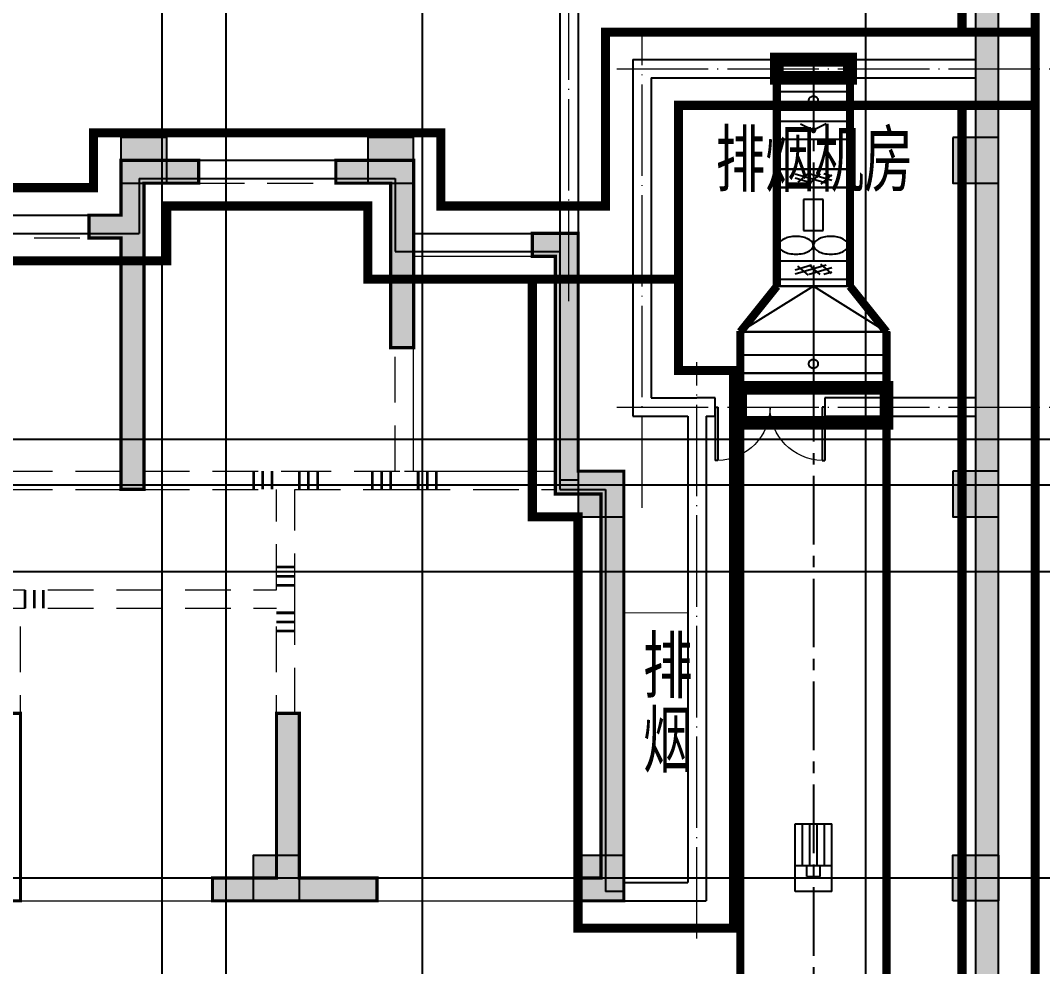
# Model space of a CAD drawing. Extents: x 369444 to 684549, y -549309 to 575337.
# Drawn here: x 520075 to 531256, y 109288 to 119636 of the extents above; entities that cross this region are included whole.
import ezdxf

# ---------------------------------------------------------------- set-up
doc = ezdxf.new("R2010")
doc.units = 0
doc.header["$LTSCALE"] = 1000
doc.header["$MEASUREMENT"] = 0
for name, pattern in [('CENTER2', [1.125, 0.75, -0.125, 0.125, -0.125]), ('DASH', [0.35, 0.25, -0.1]), ('DASHED', [0.75, 0.5, -0.25]), ('DOTE', [2.42, 2, -0.2, 0.02, -0.2])]:
    doc.linetypes.add(name, pattern=pattern)
for name, color, linetype in [('BEAM_CON', 4, 'Continuous'), ('BEAM_SE', 144, 'DASHED'), ('COLUMN', 9, 'Continuous'), ('DOTE', 1, 'Continuous'), ('DUCT-排烟中心线', 5, 'CENTER2'), ('DUCT-排烟法兰', 4, 'Continuous'), ('DUCT-排烟管', 2, 'Continuous'), ('DUCT-排烟管端线', 4, 'Continuous'), ('DUCT-排烟阀门', 7, 'Continuous'), ('HS-A-轮廓线-地下室', 3, 'DASH'), ('PUB_HATCH', 8, 'Continuous'), ('WALL', 9, 'Continuous'), ('WINDOW', 4, 'Continuous'), ('剪力墙', 3, 'Continuous'), ('构造柱', 6, 'Continuous'), ('车库风井', 6, 'Continuous'), ('防火分区线', 7, 'Continuous'), ('颜洞口', 1, 'Continuous'), ('风管标注', 3, 'Continuous')]:
    doc.layers.add(name, color=color, linetype=linetype)
for name, color, linetype, lineweight in [('DOTE2', 122, 'DOTE', 9), ('S_ConcWall', 3, 'Continuous', 35), ('S_SubBeamHoop', 1, 'Continuous', 40), ('TEXT', 7, 'Continuous', 13)]:
    doc.layers.add(name, color=color, linetype=linetype, lineweight=lineweight)
doc.styles.add('_HZTXT', font='txt.shx', dxfattribs={"width": 0.8, "bigfont": 'HZTXT.shx'})

# ---------------------------------------------------------------- blocks, each defined once
blk = doc.blocks.new('$DorLib2D$00000002')
for p, q in [((-0.5, 0), (-0.5, 0.4875)), ((-0.475, 0.4875), (-0.5, 0.4875)), ((-0.475, 0), (-0.475, 0.4875)), ((0.475, 0), (0.475, 0.4875)), ((0.475, 0.4875), (0.5, 0.4875)), ((0.5, 0), (0.5, 0.4875)), ((-0.5, 0), (-0.475, 0)), ((0.5, 0), (0.475, 0))]:
    blk.add_line(p, q)
at = {"lineweight": 13}
for centre, start, end in [((-0.4875, 0), 0, 88.53072), ((0.4875, 0), 91.46928, 180)]:
    blk.add_arc(centre, 0.4875, start, end, dxfattribs=at)
blk = doc.blocks.new('column500')
h = blk.add_hatch(color=0)
h.dxf.hatch_style = 1
h.paths.add_polyline_path([(-216381, -381440), (-215881, -381440), (-215881, -380940), (-216381, -380940)])
at = {"color": 0}
blk.add_lwpolyline([(-216381, -381440), (-215881, -381440), (-215881, -380940), (-216381, -380940)], close=True, dxfattribs=at)
blk = doc.blocks.new('A$C218543D6')
at = {"layer": '剪力墙'}
for points in [[(31100, 8100), (31950, 8100), (31950, 7850), (31350, 7850), (31350, 7250), (31350, 4500), (31100, 4500), (31100, 7250), (30750, 7250), (30750, 7500), (31100, 7500)], [(34300, 8100), (34300, 7300), (34300, 7050), (34300, 6050), (34050, 6050), (34050, 7300), (34050, 7850), (33450, 7850), (33450, 8100)], [(36600, 0), (36100, 0), (36100, 250), (36350, 250), (36350, 4450), (35850, 4450), (35850, 7050), (35600, 7050), (35600, 7300), (36100, 7300), (36100, 4700), (36600, 4700)], [(33050, 0), (32100, 0), (32100, 250), (32800, 250), (32800, 2050), (33050, 2050), (33050, 250), (33900, 250), (33900, 0)]]:
    blk.add_hatch(color=0, dxfattribs=at).paths.add_polyline_path(points)
at = {"layer": 'S_ConcWall', "color": 0, "lineweight": 35, "ltscale": 1}
for p, q in [((31100, 7500), (31100, 8100)), ((31100, 8100), (31950, 8100)), ((31950, 8100), (31950, 7850)), ((33450, 8100), (34300, 8100)), ((33450, 7850), (33450, 8100)), ((34300, 8100), (34300, 7300)), ((31350, 7850), (31350, 7250)), ((31950, 7850), (31350, 7850)), ((34050, 7850), (33450, 7850)), ((34050, 7300), (34050, 7850)), ((30750, 7500), (31100, 7500)), ((30750, 7250), (30750, 7500)), ((34050, 6050), (34050, 7300)), ((34300, 7300), (34300, 7050)), ((35600, 7300), (36100, 7300)), ((35600, 7050), (35600, 7300)), ((36100, 7300), (36100, 4700)), ((31100, 7250), (30750, 7250)), ((31100, 4500), (31100, 7250)), ((31350, 7250), (31350, 4500)), ((34300, 7050), (34300, 6050)), ((35850, 7050), (35600, 7050)), ((35850, 4450), (35850, 7050)), ((34300, 6050), (34050, 6050)), ((36100, 4700), (36600, 4700)), ((36600, 4700), (36600, 0)), ((31350, 4500), (31100, 4500)), ((36350, 4450), (35850, 4450)), ((36350, 250), (36350, 4450)), ((32800, 2050), (33050, 2050)), ((32800, 250), (32800, 2050)), ((33050, 2050), (33050, 250)), ((32100, 250), (32800, 250)), ((32100, 0), (32100, 250)), ((33050, 250), (33900, 250)), ((33900, 250), (33900, 0)), ((36100, 250), (36350, 250)), ((36100, 0), (36100, 250)), ((33050, 0), (32100, 0)), ((33900, 0), (33050, 0)), ((36600, 0), (36100, 0))]:
    blk.add_line(p, q, dxfattribs=at)
blk = doc.blocks.new('N-风管')
at = {"color": 0}
for p, q in [((38489364305.664452, 3905212280.817411, 3000.000008), (38489364305.664452, 3905211480.817411, 3000.000008)), ((38489365105.664452, 3905212280.817411, 3000.000008), (38489364305.664452, 3905212280.817411, 3000.000008)), ((38489365105.664452, 3905211480.817411, 3000.000008), (38489365105.664452, 3905212280.817411, 3000.000008)), ((38489364597.9207, 3905212152.401419, 3000.000008), (38489364597.9207, 3905211810.453235, 3000.000008)), ((38489364813.408203, 3905212152.401419, 3000.000008), (38489364597.9207, 3905212152.401419, 3000.000008)), ((38489364813.408203, 3905211810.453235, 3000.000008), (38489364813.408203, 3905212152.401419, 3000.000008)), ((38489364597.9207, 3905211810.453235, 3000.000008), (38489364813.408203, 3905211810.453235, 3000.000008)), ((38489364705.664452, 3905211810.453235, 3000.000008), (38489364705.664452, 3905211650.021729, 3000.000008)), ((38489364305.664452, 3905211480.817411, 3000.000008), (38489365105.664452, 3905211480.817411, 3000.000008)), ((38489364505.626762, 3905204580.369673, 2600.00001), (38489364505.626762, 3905205321.369673, 2600.00001)), ((38489364505.626762, 3905205321.369673, 2600.00001), (38489364905.626762, 3905205321.369673, 2600.00001)), ((38489364505.626762, 3905204865.358273, 2600.00001), (38489364905.626762, 3905204865.358273, 2600.00001)), ((38489364633.626762, 3905204744.575273, 2600.00001), (38489364633.626762, 3905204865.358273, 2600.00001)), ((38489364633.626762, 3905204744.575273, 2600.00001), (38489364777.626762, 3905204744.575273, 2600.00001)), ((38489364905.626762, 3905204580.369673, 2600.00001), (38489364505.626762, 3905204580.369673, 2600.00001))]:
    blk.add_line(p, q, dxfattribs=at)
at = {"color": 0, "linetype": 'Continuous'}
for p, q in [((38489364585.626762, 3905204865.358273, 2600.00001), (38489364585.626762, 3905205321.369673, 2600.00001)), ((38489364665.626762, 3905204865.358273, 2600.00001), (38489364665.626762, 3905205321.369673, 2600.00001)), ((38489364745.626762, 3905204865.358273, 2600.00001), (38489364745.626762, 3905205321.369673, 2600.00001)), ((38489364825.626762, 3905204865.358273, 2600.00001), (38489364825.626762, 3905205321.369673, 2600.00001)), ((38489364905.626762, 3905204580.369673, 2600.00001), (38489364905.626762, 3905205321.369673, 2600.00001)), ((38489364777.626762, 3905204744.575273, 2600.00001), (38489364777.626762, 3905204865.358273, 2600.00001))]:
    blk.add_line(p, q, dxfattribs=at)
at = {"color": 0}
for centre, major_axis, ratio, start_param, end_param in [((38489364515.046051, 3905211374.359758, 3000.000008), (-10.42252, 371.882687), 0.9999999191, -0.0280190341, 0.1794550407), ((38489364515.046051, 3905211374.359758, 3000.000008), (-371.160887, 25.396662), 0.9999998827, 4.5732333702, 4.7807074245), ((38489364896.282852, 3905211374.359758, 3000.000008), (371.160887, 25.396662), 0.9999998827, 1.502477883, 1.7099519372), ((38489364896.282852, 3905211374.359758, 3000.000008), (10.422521, 371.882687), 0.9999999191, -0.1794550402, 0.0280190345), ((38489364377.279007, 3905211650.021729, 3000.000008), (-50.145075, 13.213402), 0.999999968, -0.4262101611, 0.2576469099), ((38489364377.279007, 3905211650.021729, 3000.000008), (47.771673, 20.173988), 0.9999999667, 2.742010948, 3.4258680271), ((38489364442.68219, 3905211596.714159, 3000.000008), (-98.876179, 93.716623), 0.9999998411, -0.341996041, 0.0747575126), ((38489364486.311668, 3905211510.863101, 3000.000008), (-75.910463, 219.794392), 0.9999996309, -0.125070434, 0.1376413551), ((38489364543.780441, 3905211510.863101, 3000.000008), (-218.632186, 79.195759), 0.9999997334, 4.5897340887, 4.8524457128), ((38489364587.409912, 3905211596.714159, 3000.000008), (-99.639258, 92.904939), 0.9999998553, 4.5758867342, 4.9926401179), ((38489364652.813103, 3905211650.021729, 3000.000008), (4.752596, 51.638502), 0.9999999384, -1.4790189843, -0.7951618654), ((38489364652.813103, 3905211650.021729, 3000.000008), (-7.468083, 51.316176), 0.999999932, 3.8840156365, 4.5678727636), ((38489364758.5158, 3905211650.021729, 3000.000008), (-4.752596, 51.638502), 0.9999999384, 0.7951618662, 1.4790189851), ((38489364758.5158, 3905211650.021729, 3000.000008), (7.468083, 51.316176), 0.999999932, 1.7153125445, 2.3991696715), ((38489364823.918991, 3905211596.714159, 3000.000008), (99.639258, 92.904939), 0.9999998553, 1.2905451895, 1.7072985731), ((38489364867.548462, 3905211510.863101, 3000.000008), (218.632186, 79.195759), 0.9999997334, 1.4307395946, 1.6934512186), ((38489364925.017227, 3905211510.863101, 3000.000008), (75.910463, 219.794392), 0.9999996309, -0.1376413549, 0.1250704342), ((38489364968.646713, 3905211596.714159, 3000.000008), (98.876179, 93.716623), 0.9999998411, -0.0747575123, 0.3419960412), ((38489365034.049896, 3905211650.021729, 3000.000008), (50.145075, 13.213402), 0.999999968, -0.2576469091, 0.4262101619), ((38489365034.049896, 3905211650.021729, 3000.000008), (-47.771673, 20.173988), 0.9999999667, 2.8573172795, 3.5411743586), ((38489364442.68219, 3905211703.329298, 3000.000008), (103.797526, 88.234787), 0.9999998646, 3.1209171448, 3.5376706858), ((38489364486.311668, 3905211789.180357, 3000.000008), (72.911688, 220.807289), 0.9999996892, 2.9903393295, 3.2530511038), ((38489364515.046051, 3905211925.683699, 3000.000008), (10.422521, 371.882687), 0.9999999191, 2.9621376134, 3.1696116881), ((38489364515.046051, 3905211925.683699, 3000.000008), (371.160887, 25.396662), 0.9999998827, 4.6440705366, 4.8515445908), ((38489364543.780441, 3905211789.180357, 3000.000008), (217.804069, 81.445655), 0.9999996747, 4.5620220604, 4.8247336696), ((38489364587.409912, 3905211703.329298, 3000.000008), (102.717208, 89.490141), 0.9999998291, 4.4658849819, 4.882638353), ((38489364823.918991, 3905211703.329298, 3000.000008), (-102.717209, 89.490141), 0.9999998291, 1.4005469537, 1.8173003247), ((38489364867.548462, 3905211789.180357, 3000.000008), (-217.804069, 81.445655), 0.9999996747, 1.4584516374, 1.7211632467), ((38489364896.282852, 3905211925.683699, 3000.000008), (-371.160887, 25.396662), 0.9999998827, 1.4316407166, 1.6391147709), ((38489364896.282852, 3905211925.683699, 3000.000008), (-10.42252, 371.882687), 0.9999999191, 3.1135736195, 3.3210476943), ((38489364925.017227, 3905211789.180357, 3000.000008), (-72.911688, 220.807289), 0.9999996892, 3.0301342035, 3.2928459779), ((38489364968.646713, 3905211703.329298, 3000.000008), (-103.797526, 88.234787), 0.9999998646, 2.7455146205, 3.1622681614)]:
    blk.add_ellipse(centre, major_axis=major_axis, ratio=ratio, start_param=start_param, end_param=end_param, dxfattribs=at)
for p in [(38489364705.664452, 3905212280.817411, 3000.000008), (38489364705.664452, 3905211480.817411, 3000.000008)]:
    blk.add_point(p, dxfattribs=at)
at = {"layer": 'DUCT-排烟中心线', "color": 0}
for p, q in [((38489364705.664452, 3905213680.36614), (38489364705.664452, 3905211202.087757)), ((38489364705.664452, 3905213132.424805), (38489364705.664452, 3905213009.022645)), ((38489364705.664452, 3905212480.817411), (38489364705.664452, 3905211480.817411)), ((38489364705.664452, 3905211202.087757), (38489364705.664452, 3905210702.087757)), ((38489364705.664452, 3905210702.087757), (38489364705.664452, 3905210252.904236)), ((38489364705.664452, 3905210252.904236), (38489364705.566818, 3905196015.562104))]:
    blk.add_line(p, q, dxfattribs=at)
at = {"layer": 'DUCT-排烟法兰', "color": 0}
for p, q in [((38489364275.664452, 3905213332.524805), (38489365135.664452, 3905213332.524805)), ((38489364275.664452, 3905213332.524805), (38489365135.664452, 3905213332.524805)), ((38489364275.664452, 3905213132.324804), (38489365135.664452, 3905213132.324804)), ((38489364275.664452, 3905213132.324804), (38489365135.664452, 3905213132.324804)), ((38489364275.664452, 3905213009.122645), (38489365135.664452, 3905213009.122645)), ((38489364275.664452, 3905213009.122645), (38489365135.664452, 3905213009.122645)), ((38489364275.664452, 3905212808.922645), (38489365135.664452, 3905212808.922645)), ((38489364275.664452, 3905212480.917411), (38489365135.664452, 3905212480.917411)), ((38489364275.664452, 3905212280.917411), (38489365135.664452, 3905212280.917411)), ((38489364275.664452, 3905211480.917411), (38489365135.664452, 3905211480.917411)), ((38489364275.664452, 3905211480.917411), (38489365135.664452, 3905211480.917411)), ((38489364275.664452, 3905211280.717411), (38489365135.664452, 3905211280.717411)), ((38489364275.664452, 3905211280.717411), (38489365135.664452, 3905211280.717411)), ((38489364275.664452, 3905211202.187757), (38489365135.664452, 3905211202.187757)), ((38489363865.664452, 3905210701.987757), (38489365545.664452, 3905210701.987757)), ((38489363865.664452, 3905210252.804236), (38489365545.664452, 3905210252.804236))]:
    blk.add_line(p, q, dxfattribs=at)
at = {"layer": 'DUCT-排烟管', "color": 0}
for q in [(38489363905.664452, 3905210702.087757), (38489365505.664452, 3905210702.087757)]:
    blk.add_line((38489364705.664452, 3905211202.087757), q, dxfattribs=at)
at = {"layer": 'DUCT-排烟管', "color": 0, "const_width": 90}
for points in [[(38489364305.664452, 3905213680.36614), (38489364305.664452, 3905211202.087757)], [(38489365105.664452, 3905211202.087757), (38489365105.664452, 3905213680.36614)], [(38489364305.664452, 3905213132.424805), (38489364305.664452, 3905213332.424805)], [(38489365105.664452, 3905213332.424805), (38489365105.664452, 3905213132.424805)], [(38489364305.664452, 3905213132.424805), (38489364305.664452, 3905213009.022645)], [(38489365105.664452, 3905213009.022645), (38489365105.664452, 3905213132.424805)], [(38489364305.664452, 3905212809.022645), (38489364305.664452, 3905213009.022645)], [(38489365105.664452, 3905213009.022645), (38489365105.664452, 3905212809.022645)], [(38489364305.664452, 3905212280.817411), (38489364305.664452, 3905212480.817411)], [(38489364305.664452, 3905212480.817411), (38489364305.664452, 3905211480.817411)], [(38489365105.664452, 3905212480.817411), (38489365105.664452, 3905212280.817411)], [(38489365105.664452, 3905211480.817411), (38489365105.664452, 3905212480.817411)], [(38489364305.664452, 3905211280.817411), (38489364305.664452, 3905211480.817411)], [(38489365105.664452, 3905211480.817411), (38489365105.664452, 3905211280.817411)], [(38489364305.664452, 3905211202.087757), (38489363905.664452, 3905210702.087757)], [(38489365105.664452, 3905211202.087757), (38489365505.664452, 3905210702.087757)], [(38489363905.664452, 3905210702.087757), (38489363905.664452, 3905210252.904236)], [(38489365505.664452, 3905210252.904236), (38489365505.664452, 3905210702.087757)], [(38489363905.664452, 3905210252.904236), (38489363905.664452, 3905210452.904236)], [(38489365505.664452, 3905210452.904236), (38489365505.664452, 3905210252.904236)], [(38489363905.664452, 3905210252.909722), (38489363905.566818, 3905196015.56759)], [(38489365505.566818, 3905196015.556618), (38489365505.664452, 3905210252.89875)]]:
    blk.add_lwpolyline(points, dxfattribs=at)
at = {"layer": 'DUCT-排烟管端线', "color": 0}
for p, q in [((38489365105.664452, 3905213680.36614), (38489364305.664452, 3905213680.36614)), ((38489364305.664452, 3905213332.424805), (38489365105.664452, 3905213332.424805)), ((38489364305.664452, 3905213132.424805), (38489365105.664452, 3905213132.424805)), ((38489365105.664452, 3905213132.424805), (38489364305.664452, 3905213132.424805)), ((38489364305.664452, 3905213009.022645), (38489365105.664452, 3905213009.022645)), ((38489364305.664452, 3905213009.022645), (38489365105.664452, 3905213009.022645)), ((38489364305.664452, 3905212809.022645), (38489365105.664452, 3905212809.022645)), ((38489364305.664452, 3905212480.817411), (38489365105.664452, 3905212480.817411)), ((38489365105.664452, 3905212480.817411), (38489364305.664452, 3905212480.817411)), ((38489364305.664452, 3905212280.817411), (38489365105.664452, 3905212280.817411)), ((38489364305.664452, 3905211480.817411), (38489365105.664452, 3905211480.817411)), ((38489364305.664452, 3905211480.817411), (38489365105.664452, 3905211480.817411)), ((38489364305.664452, 3905211280.817411), (38489365105.664452, 3905211280.817411)), ((38489365105.664452, 3905211202.087757), (38489364305.664452, 3905211202.087757)), ((38489364305.664452, 3905211202.087757), (38489365105.664452, 3905211202.087757)), ((38489365505.664452, 3905210702.087757), (38489363905.664452, 3905210702.087757)), ((38489363905.664452, 3905210702.087757), (38489365505.664452, 3905210702.087757)), ((38489363905.664452, 3905210452.904236), (38489365505.664452, 3905210452.904236)), ((38489365505.664452, 3905210252.89875), (38489363905.664452, 3905210252.909722)), ((38489363905.664452, 3905210252.904236), (38489365505.664452, 3905210252.904236)), ((38489363905.664452, 3905210252.904236), (38489365505.664452, 3905210252.904236))]:
    blk.add_line(p, q, dxfattribs=at)
at = {"layer": 'DUCT-排烟阀门', "color": 0}
for p, q in [((38489364705.664452, 3905213319.924805), (38489364705.664452, 3905213144.924805)), ((38489364655.763107, 3905213235.564331), (38489364656.550087, 3905213241.79387)), ((38489364655.763107, 3905213229.285278), (38489364655.763107, 3905213235.564331)), ((38489364656.550087, 3905213223.055739), (38489364655.763107, 3905213229.285278)), ((38489364656.550087, 3905213241.79387), (38489364658.111633, 3905213247.875654)), ((38489364658.111633, 3905213216.973955), (38489364656.550087, 3905213223.055739)), ((38489364658.111633, 3905213247.875654), (38489364660.423103, 3905213253.713769)), ((38489364660.423103, 3905213211.13584), (38489364658.111633, 3905213216.973955)), ((38489364660.423103, 3905213253.713769), (38489364663.448059, 3905213259.216144)), ((38489364663.448059, 3905213205.633465), (38489364660.423103, 3905213211.13584)), ((38489364663.448059, 3905213259.216144), (38489364667.138786, 3905213264.296004)), ((38489364667.138786, 3905213200.553605), (38489364663.448059, 3905213205.633465)), ((38489364667.138786, 3905213264.296004), (38489364671.437103, 3905213268.873236)), ((38489364671.437103, 3905213195.976373), (38489364667.138786, 3905213200.553605)), ((38489364671.437103, 3905213268.873236), (38489364676.275192, 3905213272.875654)), ((38489364676.275192, 3905213191.973955), (38489364671.437103, 3905213195.976373)), ((38489364676.275192, 3905213272.875654), (38489364681.576767, 3905213276.240139)), ((38489364681.576767, 3905213276.240139), (38489364687.258217, 3905213278.913629)), ((38489364687.258217, 3905213278.913629), (38489364693.229958, 3905213280.853963)), ((38489364693.229958, 3905213280.853963), (38489364699.397789, 3905213282.03054)), ((38489364699.397789, 3905213282.03054), (38489364705.664452, 3905213282.424805)), ((38489364705.664452, 3905213282.424805), (38489364711.931107, 3905213282.03054)), ((38489364711.931107, 3905213282.03054), (38489364718.098953, 3905213280.853963)), ((38489364718.098953, 3905213280.853963), (38489364724.070679, 3905213278.913629)), ((38489364724.070679, 3905213278.913629), (38489364729.752136, 3905213276.240139)), ((38489364729.752136, 3905213276.240139), (38489364735.053711, 3905213272.875655)), ((38489364735.053711, 3905213272.875655), (38489364739.891808, 3905213268.873236)), ((38489364739.891808, 3905213195.976373), (38489364735.053711, 3905213191.973955)), ((38489364739.891808, 3905213268.873236), (38489364744.190117, 3905213264.296004)), ((38489364744.190117, 3905213200.553606), (38489364739.891808, 3905213195.976373)), ((38489364744.190117, 3905213264.296004), (38489364747.880836, 3905213259.216145)), ((38489364747.880836, 3905213205.633465), (38489364744.190117, 3905213200.553606)), ((38489364747.880836, 3905213259.216145), (38489364750.905807, 3905213253.713769)), ((38489364750.905807, 3905213211.13584), (38489364747.880836, 3905213205.633465)), ((38489364750.905807, 3905213253.713769), (38489364753.217278, 3905213247.875655)), ((38489364753.217278, 3905213216.973955), (38489364750.905807, 3905213211.13584)), ((38489364753.217278, 3905213247.875655), (38489364754.778816, 3905213241.79387)), ((38489364754.778816, 3905213223.055739), (38489364753.217278, 3905213216.973955)), ((38489364754.778816, 3905213241.79387), (38489364755.565788, 3905213235.564331)), ((38489364755.565788, 3905213229.285279), (38489364754.778816, 3905213223.055739)), ((38489364755.565788, 3905213235.564331), (38489364755.565788, 3905213229.285279)), ((38489364681.576767, 3905213188.60947), (38489364676.275192, 3905213191.973955)), ((38489364687.258217, 3905213185.93598), (38489364681.576767, 3905213188.60947)), ((38489364693.229958, 3905213183.995646), (38489364687.258217, 3905213185.93598)), ((38489364699.397789, 3905213182.819069), (38489364693.229958, 3905213183.995646)), ((38489364705.664452, 3905213182.424805), (38489364699.397789, 3905213182.819069)), ((38489364711.931107, 3905213182.81907), (38489364705.664452, 3905213182.424805)), ((38489364718.098953, 3905213183.995646), (38489364711.931107, 3905213182.81907)), ((38489364724.070679, 3905213185.93598), (38489364718.098953, 3905213183.995646)), ((38489364729.752136, 3905213188.609471), (38489364724.070679, 3905213185.93598)), ((38489364735.053711, 3905213191.973955), (38489364729.752136, 3905213188.609471)), ((38489364565.664452, 3905212979.022645), (38489364705.664452, 3905212909.022645)), ((38489364845.664452, 3905212979.022645), (38489364705.664452, 3905212909.022645)), ((38489364684.352112, 3905212915.086545), (38489364683.600754, 3905212911.067163)), ((38489364683.600754, 3905212911.067163), (38489364683.600754, 3905212906.978158)), ((38489364683.600754, 3905212906.978158), (38489364684.352112, 3905212902.958776)), ((38489364685.829231, 3905212918.899428), (38489364684.352112, 3905212915.086545)), ((38489364684.352112, 3905212902.958776), (38489364685.829231, 3905212899.145891)), ((38489364687.981812, 3905212922.375968), (38489364685.829231, 3905212918.899428)), ((38489364685.829231, 3905212899.145891), (38489364687.981812, 3905212895.669347)), ((38489364690.736557, 3905212925.397778), (38489364687.981812, 3905212922.375968)), ((38489364687.981812, 3905212895.669347), (38489364690.736557, 3905212892.647534)), ((38489364691.081291, 3905212912.560489), (38489364690.675293, 3905212909.736674)), ((38489364690.675293, 3905212909.736674), (38489364690.811043, 3905212906.887053)), ((38489364693.999649, 3905212927.861951), (38489364690.736557, 3905212925.397778)), ((38489364690.736557, 3905212892.647534), (38489364693.999649, 3905212890.183355)), ((38489364690.811043, 3905212906.887053), (38489364691.48362, 3905212904.114618)), ((38489364692.014374, 3905212915.256436), (38489364691.081291, 3905212912.560489)), ((38489364691.48362, 3905212904.114618), (38489364692.668739, 3905212901.519572)), ((38489364693.440804, 3905212917.727078), (38489364692.014374, 3905212915.256436)), ((38489364692.668739, 3905212901.519572), (38489364694.323547, 3905212899.195706)), ((38489364695.309021, 3905212919.883119), (38489364693.440804, 3905212917.727078)), ((38489364697.659981, 3905212929.684576), (38489364693.999649, 3905212927.861951)), ((38489364693.999649, 3905212890.183355), (38489364697.659981, 3905212888.360726)), ((38489364694.323547, 3905212899.195706), (38489364696.38826, 3905212897.227011)), ((38489364695.234703, 3905212911.552875), (38489364694.944321, 3905212909.533305)), ((38489364694.944321, 3905212909.533305), (38489364695.041397, 3905212907.495279)), ((38489364695.041397, 3905212907.495279), (38489364695.52243, 3905212905.512456)), ((38489364695.902023, 3905212913.480995), (38489364695.234703, 3905212911.552875)), ((38489364697.551514, 3905212921.646634), (38489364695.309021, 3905212919.883119)), ((38489364695.52243, 3905212905.512456), (38489364696.370018, 3905212903.656501)), ((38489364696.922188, 3905212915.247979), (38489364695.902023, 3905212913.480995)), ((38489364696.370018, 3905212903.656501), (38489364697.553543, 3905212901.994492)), ((38489364696.38826, 3905212897.227011), (38489364698.788231, 3905212895.684642)), ((38489364698.258324, 3905212916.789963), (38489364696.922188, 3905212915.247979)), ((38489364700.087227, 3905212922.953885), (38489364697.551514, 3905212921.646634)), ((38489364697.553543, 3905212901.994492), (38489364699.030197, 3905212900.586498)), ((38489364701.592888, 3905212930.803582), (38489364697.659981, 3905212929.684576)), ((38489364697.659981, 3905212888.360726), (38489364701.592888, 3905212887.241714)), ((38489364699.862137, 3905212918.051216), (38489364698.258324, 3905212916.789963)), ((38489364698.788231, 3905212895.684642), (38489364701.436729, 3905212894.624342)), ((38489364699.030197, 3905212900.586498), (38489364700.746643, 3905212899.483409)), ((38489364701.675667, 3905212918.986153), (38489364699.862137, 3905212918.051216)), ((38489364702.824516, 3905212923.757625), (38489364700.087227, 3905212922.953885)), ((38489364700.746643, 3905212899.483409), (38489364702.640823, 3905212898.725093)), ((38489364701.436729, 3905212894.624342), (38489364704.238029, 3905212894.084435)), ((38489364705.664452, 3905212931.180865), (38489364701.592888, 3905212930.803582)), ((38489364701.592888, 3905212887.241714), (38489364705.664452, 3905212886.864425)), ((38489364703.633347, 3905212919.560982), (38489364701.675667, 3905212918.986153)), ((38489364702.640823, 3905212898.725093), (38489364704.644279, 3905212898.338957)), ((38489364705.664452, 3905212924.028805), (38489364702.824516, 3905212923.757625)), ((38489364705.664452, 3905212919.754929), (38489364703.633347, 3905212919.560982)), ((38489364704.238029, 3905212894.084435), (38489364707.090874, 3905212894.084434)), ((38489364704.644279, 3905212898.338957), (38489364706.684624, 3905212898.338958)), ((38489364709.736023, 3905212930.803576), (38489364705.664452, 3905212931.180865)), ((38489364708.504387, 3905212923.757623), (38489364705.664452, 3905212924.028805)), ((38489364707.695549, 3905212919.560983), (38489364705.664452, 3905212919.754929)), ((38489364705.664452, 3905212886.864425), (38489364709.736023, 3905212887.241708)), ((38489364706.684624, 3905212898.338958), (38489364708.688087, 3905212898.725094)), ((38489364707.090874, 3905212894.084434), (38489364709.892174, 3905212894.624338)), ((38489364709.653236, 3905212918.986154), (38489364707.695549, 3905212919.560983)), ((38489364711.241676, 3905212922.95388), (38489364708.504387, 3905212923.757623)), ((38489364708.688087, 3905212898.725094), (38489364710.582268, 3905212899.483412)), ((38489364711.466766, 3905212918.051218), (38489364709.653236, 3905212918.986154)), ((38489364713.668922, 3905212929.684564), (38489364709.736023, 3905212930.803576)), ((38489364709.736023, 3905212887.241708), (38489364713.668922, 3905212888.360714)), ((38489364709.892174, 3905212894.624338), (38489364712.540672, 3905212895.684635)), ((38489364710.582268, 3905212899.483412), (38489364712.298714, 3905212900.586502)), ((38489364713.77739, 3905212921.646626), (38489364711.241676, 3905212922.95388)), ((38489364713.07058, 3905212916.789966), (38489364711.466766, 3905212918.051218)), ((38489364712.298714, 3905212900.586502), (38489364713.775368, 3905212901.994495)), ((38489364712.540672, 3905212895.684635), (38489364714.940643, 3905212897.227002)), ((38489364714.406723, 3905212915.247983), (38489364713.07058, 3905212916.789966)), ((38489364717.329247, 3905212927.861935), (38489364713.668922, 3905212929.684564)), ((38489364713.668922, 3905212888.360714), (38489364717.329247, 3905212890.183339)), ((38489364713.775368, 3905212901.994495), (38489364714.958893, 3905212903.656505)), ((38489364716.019882, 3905212919.883109), (38489364713.77739, 3905212921.646626)), ((38489364715.42688, 3905212913.480999), (38489364714.406723, 3905212915.247983)), ((38489364714.940643, 3905212897.227002), (38489364717.005348, 3905212899.195694)), ((38489364714.958893, 3905212903.656505), (38489364715.806473, 3905212905.512461)), ((38489364716.094208, 3905212911.552879), (38489364715.42688, 3905212913.480999)), ((38489364715.806473, 3905212905.512461), (38489364716.287498, 3905212907.495284)), ((38489364717.888107, 3905212917.727066), (38489364716.019882, 3905212919.883109)), ((38489364716.384583, 3905212909.53331), (38489364716.094208, 3905212911.552879)), ((38489364716.287498, 3905212907.495284), (38489364716.384583, 3905212909.53331)), ((38489364717.005348, 3905212899.195694), (38489364718.660156, 3905212901.519558)), ((38489364720.592346, 3905212925.397756), (38489364717.329247, 3905212927.861935)), ((38489364717.329247, 3905212890.183339), (38489364720.592346, 3905212892.647512)), ((38489364719.314529, 3905212915.256422), (38489364717.888107, 3905212917.727066)), ((38489364718.660156, 3905212901.519558), (38489364719.845284, 3905212904.114604)), ((38489364720.247612, 3905212912.560474), (38489364719.314529, 3905212915.256422)), ((38489364719.845284, 3905212904.114604), (38489364720.517868, 3905212906.887038)), ((38489364720.65361, 3905212909.73666), (38489364720.247612, 3905212912.560474)), ((38489364720.517868, 3905212906.887038), (38489364720.65361, 3905212909.73666)), ((38489364723.347092, 3905212922.375943), (38489364720.592346, 3905212925.397756)), ((38489364720.592346, 3905212892.647512), (38489364723.347092, 3905212895.669322)), ((38489364725.499672, 3905212918.899399), (38489364723.347092, 3905212922.375943)), ((38489364723.347092, 3905212895.669322), (38489364725.499672, 3905212899.145862)), ((38489364726.976791, 3905212915.086514), (38489364725.499672, 3905212918.899399)), ((38489364725.499672, 3905212899.145862), (38489364726.976791, 3905212902.958745)), ((38489364727.728149, 3905212911.067132), (38489364726.976791, 3905212915.086514)), ((38489364726.976791, 3905212902.958745), (38489364727.728149, 3905212906.978127)), ((38489364727.728149, 3905212906.978127), (38489364727.728149, 3905212911.067132)), ((38489364844.835121, 3905212330.817411), (38489364505.664452, 3905212428.727551)), ((38489364650.468468, 3905212438.942416), (38489364534.998413, 3905212338.942416)), ((38489364905.664452, 3905212359.445519), (38489364658.424957, 3905212430.817411)), ((38489364779.965843, 3905212430.817411), (38489364664.495781, 3905212330.817411)), ((38489364902.50296, 3905212419.21026), (38489364787.032913, 3905212319.21026)), ((38489364905.664452, 3905212405.633541), (38489364818.424957, 3905212430.817411)), ((38489364684.835121, 3905212330.817411), (38489364505.664452, 3905212382.53953)), ((38489364844.835121, 3905211430.817411), (38489364505.664452, 3905211332.907272)), ((38489364684.835121, 3905211430.817411), (38489364505.664452, 3905211379.095293)), ((38489364650.468468, 3905211322.692407), (38489364534.998413, 3905211422.692407)), ((38489364779.965843, 3905211330.817411), (38489364664.495781, 3905211430.817411)), ((38489364902.50296, 3905211342.424562), (38489364787.032913, 3905211442.424562)), ((38489364905.664452, 3905211402.189304), (38489364658.424957, 3905211330.817411)), ((38489364905.664452, 3905211356.001282), (38489364818.424957, 3905211330.817411)), ((38489364681.576767, 3905210396.71957), (38489364687.258217, 3905210399.393061)), ((38489364687.258217, 3905210399.393061), (38489364693.229958, 3905210401.333395)), ((38489364693.229958, 3905210401.333395), (38489364699.397789, 3905210402.509971)), ((38489364699.397789, 3905210402.509971), (38489364705.664452, 3905210402.904236)), ((38489364705.664452, 3905210440.404236), (38489364705.664452, 3905210265.404236)), ((38489364705.664452, 3905210402.904236), (38489364711.931107, 3905210402.509972)), ((38489364711.931107, 3905210402.509972), (38489364718.098953, 3905210401.333395)), ((38489364718.098953, 3905210401.333395), (38489364724.070679, 3905210399.393061)), ((38489364724.070679, 3905210399.393061), (38489364729.752136, 3905210396.719571)), ((38489364655.763107, 3905210356.043762), (38489364656.550087, 3905210362.273302)), ((38489364655.763107, 3905210349.76471), (38489364655.763107, 3905210356.043762)), ((38489364656.550087, 3905210343.535171), (38489364655.763107, 3905210349.76471)), ((38489364656.550087, 3905210362.273302), (38489364658.111633, 3905210368.355086)), ((38489364658.111633, 3905210337.453386), (38489364656.550087, 3905210343.535171)), ((38489364658.111633, 3905210368.355086), (38489364660.423103, 3905210374.193201)), ((38489364660.423103, 3905210331.615272), (38489364658.111633, 3905210337.453386)), ((38489364660.423103, 3905210374.193201), (38489364663.448059, 3905210379.695576)), ((38489364663.448059, 3905210326.112896), (38489364660.423103, 3905210331.615272)), ((38489364663.448059, 3905210379.695576), (38489364667.138786, 3905210384.775435)), ((38489364667.138786, 3905210321.033037), (38489364663.448059, 3905210326.112896)), ((38489364667.138786, 3905210384.775435), (38489364671.437103, 3905210389.352668)), ((38489364671.437103, 3905210316.455805), (38489364667.138786, 3905210321.033037)), ((38489364671.437103, 3905210389.352668), (38489364676.275192, 3905210393.355086)), ((38489364676.275192, 3905210312.453386), (38489364671.437103, 3905210316.455805)), ((38489364676.275192, 3905210393.355086), (38489364681.576767, 3905210396.71957)), ((38489364681.576767, 3905210309.088902), (38489364676.275192, 3905210312.453386)), ((38489364687.258217, 3905210306.415412), (38489364681.576767, 3905210309.088902)), ((38489364693.229958, 3905210304.475078), (38489364687.258217, 3905210306.415412)), ((38489364699.397789, 3905210303.298501), (38489364693.229958, 3905210304.475078)), ((38489364705.664452, 3905210302.904236), (38489364699.397789, 3905210303.298501)), ((38489364711.931107, 3905210303.298501), (38489364705.664452, 3905210302.904236)), ((38489364718.098953, 3905210304.475078), (38489364711.931107, 3905210303.298501)), ((38489364724.070679, 3905210306.415412), (38489364718.098953, 3905210304.475078)), ((38489364729.752136, 3905210309.088902), (38489364724.070679, 3905210306.415412)), ((38489364729.752136, 3905210396.719571), (38489364735.053711, 3905210393.355086)), ((38489364735.053711, 3905210312.453387), (38489364729.752136, 3905210309.088902)), ((38489364735.053711, 3905210393.355086), (38489364739.891808, 3905210389.352668)), ((38489364739.891808, 3905210316.455805), (38489364735.053711, 3905210312.453387)), ((38489364739.891808, 3905210389.352668), (38489364744.190117, 3905210384.775436)), ((38489364744.190117, 3905210321.033037), (38489364739.891808, 3905210316.455805)), ((38489364744.190117, 3905210384.775436), (38489364747.880836, 3905210379.695576)), ((38489364747.880836, 3905210326.112897), (38489364744.190117, 3905210321.033037)), ((38489364747.880836, 3905210379.695576), (38489364750.905807, 3905210374.193201)), ((38489364750.905807, 3905210331.615272), (38489364747.880836, 3905210326.112897)), ((38489364750.905807, 3905210374.193201), (38489364753.217278, 3905210368.355086)), ((38489364753.217278, 3905210337.453387), (38489364750.905807, 3905210331.615272)), ((38489364753.217278, 3905210368.355086), (38489364754.778816, 3905210362.273302)), ((38489364754.778816, 3905210343.535171), (38489364753.217278, 3905210337.453387)), ((38489364754.778816, 3905210362.273302), (38489364755.565788, 3905210356.043763)), ((38489364755.565788, 3905210349.76471), (38489364754.778816, 3905210343.535171)), ((38489364755.565788, 3905210356.043763), (38489364755.565788, 3905210349.76471))]:
    blk.add_line(p, q, dxfattribs=at)
at = {"layer": '颜洞口', "color": 0, "const_width": 150}
for points in [[(38489364305.664452, 3905213680.36614), (38489365105.664452, 3905213680.36614), (38489365105.664452, 3905213480.36614), (38489364305.664452, 3905213480.36614)], [(38489365505.659508, 3905210091.447628), (38489363905.668747, 3905210091.447628), (38489363905.668747, 3905209706.590323), (38489365505.659508, 3905209706.590323)]]:
    blk.add_lwpolyline(points, close=True, dxfattribs=at)
blk = doc.blocks.new('3#梁图')
at = {"layer": 'BEAM_CON', "color": 0, "lineweight": 18, "ltscale": 1}
for p, q in [((-452560, 108837), (-451060, 108837)), ((-455035, 108237), (-453733, 108237)), ((-450210, 108037), (-448910, 108037)), ((-450210, 107787), (-448910, 107787)), ((-450210, 105437), (-450210, 107137)), ((-450310, 105437), (-448660, 105437)), ((-454510, 100737), (-452410, 100737)), ((-450610, 100737), (-448410, 100737))]:
    blk.add_line(p, q, dxfattribs=at)
at = {"layer": 'BEAM_SE', "color": 0, "lineweight": 18, "ltscale": 1}
for p, q in [((-452560, 108587), (-451060, 108587)), ((-456610, 107987), (-453760, 107987)), ((-450410, 105437), (-450410, 106787)), ((-455410, 105437), (-453410, 105437)), ((-453160, 105437), (-451610, 105437)), ((-451610, 105437), (-450310, 105437)), ((-455410, 105237), (-453410, 105237)), ((-453160, 105237), (-451710, 105237)), ((-451710, 104137), (-451710, 105237)), ((-451510, 104037), (-451510, 105237)), ((-451510, 105237), (-450310, 105237)), ((-450310, 105237), (-448660, 105237)), ((-457210, 104137), (-451710, 104137)), ((-451510, 102787), (-451510, 104037)), ((-457210, 103937), (-451710, 103937)), ((-454510, 102487), (-454510, 103937)), ((-451710, 102487), (-451710, 103937)), ((-454510, 100987), (-452410, 100987)), ((-450610, 100987), (-448410, 100987))]:
    blk.add_line(p, q, dxfattribs=at)
at = {"layer": 'S_ConcWall', "color": 0, "lineweight": 35, "ltscale": 1, "const_width": 35}
for points in [[(-453410, 108837), (-452560, 108837), (-452560, 108587), (-453160, 108587), (-453160, 107987), (-453160, 105237), (-453410, 105237), (-453410, 107987), (-453760, 107987), (-453760, 108237), (-453410, 108237)], [(-450210, 108837), (-450210, 108037), (-450210, 107787), (-450210, 106787), (-450460, 106787), (-450460, 108037), (-450460, 108587), (-451060, 108587), (-451060, 108837)], [(-447910, 100737), (-448410, 100737), (-448410, 100987), (-448160, 100987), (-448160, 105187), (-448660, 105187), (-448660, 107787), (-448910, 107787), (-448910, 108037), (-448410, 108037), (-448410, 105437), (-447910, 105437)], [(-455710, 100987), (-454760, 100987), (-454760, 102787), (-454510, 102787), (-454510, 100987), (-454510, 100737), (-455710, 100737)], [(-451460, 100737), (-452410, 100737), (-452410, 100987), (-451710, 100987), (-451710, 102787), (-451460, 102787), (-451460, 100987), (-450610, 100987), (-450610, 100737)]]:
    blk.add_lwpolyline(points, close=True, dxfattribs=at)
at = {"layer": 'S_SubBeamHoop', "color": 0, "linetype": 'Continuous', "ltscale": 1, "const_width": 30}
for points in [[(-451960, 105437), (-451960, 105237)], [(-451860, 105437), (-451860, 105237)], [(-451760, 105437), (-451760, 105237)], [(-451460, 105437), (-451460, 105237)], [(-451360, 105437), (-451360, 105237)], [(-451260, 105437), (-451260, 105237)], [(-450660, 105437), (-450660, 105237)], [(-450560, 105437), (-450560, 105237)], [(-450460, 105437), (-450460, 105237)], [(-450160, 105437), (-450160, 105237)], [(-450060, 105437), (-450060, 105237)], [(-449960, 105437), (-449960, 105237)], [(-451710, 104387), (-451510, 104387)], [(-451710, 104287), (-451510, 104287)], [(-454460, 104137), (-454460, 103937)], [(-454360, 104137), (-454360, 103937)], [(-454260, 104137), (-454260, 103937)], [(-451710, 104187), (-451510, 104187)], [(-451710, 103887), (-451510, 103887)], [(-451710, 103787), (-451510, 103787)], [(-451710, 103687), (-451510, 103687)]]:
    blk.add_lwpolyline(points, dxfattribs=at)

msp = doc.modelspace()

# ---------------------------------------------------------------- hatches: boundary and pattern name
at = {"layer": 'PUB_HATCH', "linetype": 'ByBlock'}
for points in [[(530524.5, 119107), (530774.5, 119107), (530774.5, 119907), (530524.5, 119907)], [(530524.5, 115407), (530774.5, 115407), (530774.5, 119107), (530524.5, 119107)], [(530524.5, 82028.3), (530774.5, 81778.3), (530774.5, 115407), (530524.5, 115407)]]:
    msp.add_hatch(color=256, dxfattribs=at).paths.add_polyline_path(points)

# ---------------------------------------------------------------- linework, layer by layer
at = {"layer": 'DOTE', "color": 8}
for p, q in [((521624.5, 59364.2), (521624.5, 476704.8)), ((522324.5, 59364.2), (522324.5, 476704.8)), ((524474.5, 59364.2), (524474.5, 476704.8)), ((529324.5, 59364.2), (529324.5, 476704.8)), ((530524.5, 59364.2), (530524.5, 261807))]:
    msp.add_line(p, q, dxfattribs=at)
at = {"layer": 'DOTE', "color": 8, "lineweight": -2}
for p, q in [((377844.4, 115057), (624570.9, 115057)), ((377844.4, 114557), (624570.9, 114557)), ((377844.4, 113607), (624570.9, 113607)), ((377844.4, 110257), (624570.9, 110257))]:
    msp.add_line(p, q, dxfattribs=at)
at = {"layer": 'DOTE2', "linetype": 'DOTE', "ltscale": 0.5}
for points in [[(526074.5, 116566), (526074.5, 124495.9)], [(526874.5, 114305.5), (526874.5, 119539.6)], [(526597.9, 119107), (531519.2, 119107)], [(527473.9, 109593.1), (527473.9, 115897.4)], [(526597.9, 115407), (531519.2, 115407)]]:
    msp.add_lwpolyline(points, dxfattribs=at)
at = {"layer": 'HS-A-轮廓线-地下室', "lineweight": -2, "ltscale": 8}
msp.add_lwpolyline([(457624.5, 64907), (486824.5, 64907), (486824.5, 67457), (486824.5, 67457), (526874.5, 67457), (526874.5, 72157), (526374.5, 72157), (526374.5, 81778.3), (530774.5, 81778.3), (530774.5, 81778.3), (530774.5, 144857), (535624.5, 144857), (535624.5, 146657), (535624.5, 146657), (535624.5, 146657), (572974.5, 146657)], dxfattribs=at)
at = {"layer": 'WALL'}
for p, q in [((525974.5, 119907), (525974.5, 114607)), ((526174.5, 119807), (526174.5, 114607)), ((526774.5, 119207), (526774.5, 115307)), ((526774.5, 119207), (530524.5, 119207)), ((526974.5, 119007), (526974.5, 115507)), ((526974.5, 119007), (530524.5, 119007)), ((521174.5, 118107), (524374.5, 118107)), ((521174.5, 118107), (521174.5, 117507)), ((524374.5, 118107), (524374.5, 117307)), ((521374.5, 117907), (524174.5, 117907)), ((521374.5, 117907), (521374.5, 117307)), ((524174.5, 117907), (524174.5, 117107)), ((516974.5, 117507), (521174.5, 117507)), ((516974.5, 117307), (521374.5, 117307)), ((524374.5, 117307), (526174.5, 117307)), ((526174.5, 117307), (526174.5, 114707)), ((524174.5, 117107), (525974.5, 117107)), ((525974.5, 117107), (525974.5, 114507)), ((526974.5, 115507), (527474.5, 115507)), ((527674.5, 115507), (527474.5, 115507)), ((527674.5, 115307), (527674.5, 115507)), ((530524.5, 115507), (528874.5, 115507)), ((528874.5, 115507), (528874.5, 115307)), ((526774.5, 115307), (527374.5, 115307)), ((527374.5, 115307), (527374.5, 110207)), ((527574.5, 115307), (527574.5, 110007)), ((527574.5, 115307), (527674.5, 115307)), ((528874.5, 115307), (530524.5, 115307)), ((526174.5, 114707), (526674.5, 114707)), ((526674.5, 114707), (526674.5, 110107)), ((526174.5, 114607), (525974.5, 114607)), ((525974.5, 114507), (526474.5, 114507)), ((526474.5, 114507), (526474.5, 110107)), ((526674.5, 110207), (527374.5, 110207)), ((526674.5, 110207), (526674.5, 110007)), ((526674.5, 110107), (526474.5, 110107)), ((526674.5, 110007), (527574.5, 110007))]:
    msp.add_line(p, q, dxfattribs=at)
at = {"layer": 'WALL', "linetype": 'ByBlock'}
for p, q in [((530524.5, 119107), (530524.5, 119907)), ((530774.5, 119107), (530774.5, 119907)), ((530524.5, 115407), (530524.5, 119107)), ((530774.5, 115407), (530774.5, 119107)), ((530524.5, 82028.3), (530524.5, 115407)), ((530774.5, 81778.3), (530774.5, 115407))]:
    msp.add_line(p, q, dxfattribs=at)
at = {"layer": '车库风井', "linetype": 'DASH', "const_width": 10}
msp.add_lwpolyline([(527374.5, 113157), (526674.5, 113157), (526674.5, 110257), (527374.5, 110257), (527374.5, 113157)], dxfattribs=at)
at = {"layer": '防火分区线', "color": 130, "linetype": 'DASH', "ltscale": 8, "const_width": 100}
for points in [[(556074.5, 147057), (535224.5, 147057), (535224.5, 145257), (530374.5, 145257), (530374.5, 119507), (526474.5, 119507), (526474.5, 117607), (524674.5, 117607), (524674.5, 118407), (520874.5, 118407), (520874.5, 117807), (515474.5, 117807), (515474.5, 124407), (514874.5, 124407), (514874.5, 127207), (506774.5, 127207), (506774.5, 123607), (509174.5, 123607), (509574.5, 123607), (509574.5, 122007), (508774.5, 122007), (508774.5, 119707), (501274.5, 119707)], [(556874.5, 146257), (536024.5, 146257), (536024.5, 144457), (531174.5, 144457), (531174.5, 118707), (527274.5, 118707), (527274.5, 116807), (523874.5, 116807), (523874.5, 117607), (521674.5, 117607), (521674.5, 117007), (514674.5, 117007), (514674.5, 123607), (514074.5, 123607), (514074.5, 126407), (507574.5, 126407), (507574.5, 124407), (509174.5, 124407), (510374.5, 124407), (510374.5, 121207), (509574.5, 121207), (509574.5, 118907), (502074.5, 118907)]]:
    msp.add_lwpolyline(points, dxfattribs=at)
at = {"layer": '防火分区线', "color": 3, "linetype": 'DASH', "ltscale": 8, "const_width": 100}
for points in [[(531174.5, 81378.3), (531174.5, 119507), (526474.5, 119507), (526474.5, 117607), (524674.5, 117607), (524674.5, 118407), (520874.5, 118407), (520874.5, 117807), (515474.5, 117807), (515474.5, 124407), (514874.5, 124407), (514874.5, 127207), (506774.5, 127207), (506774.5, 123607), (509174.5, 123607), (509574.5, 123607), (509574.5, 122007), (508774.5, 122007), (508774.5, 119707), (501274.5, 119707)], [(530374.5, 82178.3), (530374.5, 118707), (527274.5, 118707), (527274.5, 117207), (527274.5, 115807), (527874.5, 115807), (527874.1, 109707), (526174.5, 109707), (526174.5, 114207), (525674.5, 114207), (525674.5, 116807), (523874.5, 116807), (523874.5, 117607), (521674.5, 117607), (521674.5, 117007), (514674.5, 117007)]]:
    msp.add_lwpolyline(points, dxfattribs=at)

# ---------------------------------------------------------------- block references
at = {"layer": 'COLUMN', "color": 8, "rotation": 270}
for p in [(902614.4, -98024), (905314.4, -98024), (911714.4, -98023.9), (907614.4, -101673.9), (911714.4, -101673.9)]:
    msp.add_blockref('column500', p, dxfattribs=at)
at = {"layer": 'COLUMN', "color": 8, "xscale": -1, "rotation": 270}
for p in [(904064.4, 326387.9), (907614.4, 326387.9), (911714.4, 326387.9)]:
    msp.add_blockref('column500', p, dxfattribs=at)
at = {"layer": 'WINDOW', "xscale": -1200, "yscale": 1200, "zscale": 1200, "rotation": 180}
msp.add_blockref('$DorLib2D$00000002', (528274.5, 115407), dxfattribs=at)
at = {"layer": '剪力墙', "color": 8}
msp.add_blockref('A$C218543D6', (490074.5, 110007), dxfattribs=at)
at = {"layer": '构造柱', "color": 8}
msp.add_blockref('3#梁图', (974585.5, 9269.5), dxfattribs=at)
at = {"layer": '风管标注', "color": 8}
msp.add_blockref('N-风管', (-38488835956.2, -3905094473.4), dxfattribs=at)

# ---------------------------------------------------------------- texts
at = {"layer": 'TEXT', "color": 2, "style": '_HZTXT', "width": 0.8}
for s, p in [('排烟机房', (527680.7, 117760.7)), ('排', (526886.2, 112222.4)), ('烟', (526886.2, 111409.6))]:
    msp.add_text(s, height=675, dxfattribs=at).set_placement(p)

doc.saveas('drawing.dxf')
